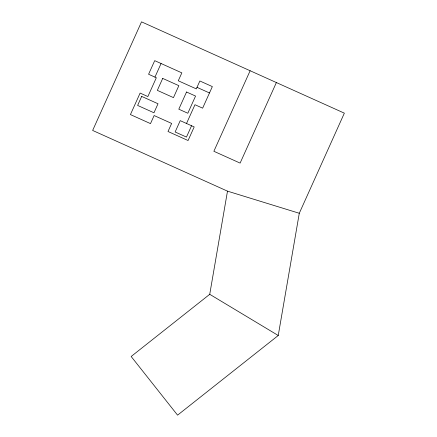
<?xml version="1.0" encoding="UTF-8"?>
<svg xmlns="http://www.w3.org/2000/svg" width="437" height="437" viewBox="0 0 437 437"><rect width="100%" height="100%" fill="white"/><g stroke="black" fill="none" stroke-linecap="round" stroke-linejoin="round"><path stroke-width="0.66" d="M209.733 294.309L227.491 191.149L92.649 130.445L141.533 21.85L344.351 113.156L299.285 213.272L278.243 335.49L177.575 415.15L131.155 356.488L209.733 294.309L278.243 335.49M154.949 77.114L161.073 63.512M186.517 123.48L194.962 104.716L202.631 108.168L212.344 86.597L199.862 80.982L196.306 88.891L178.28 80.774L181.841 72.864L154.709 60.65L148.585 74.252L156.331 77.737L147.864 96.555L140.119 93.065L130.428 114.581L150.497 123.616L154.13 115.548L171.637 123.431L168.005 131.499L188.068 140.528L194.186 126.932L180.23 120.645L175.128 131.979L186.462 137.081L191.564 125.747M250.128 70.739L213.868 151.284L240.115 163.099L276.375 82.555M227.491 191.149L299.285 213.272M197 87.34L209.481 92.961M141.681 96.402L137.622 105.426L153.961 112.779L158.019 103.76L141.681 96.402M162.711 78.403L157.331 90.361L173.467 97.626L178.848 85.668L162.711 78.403M186.539 91.999L178.804 109.184L187.823 113.243L195.558 96.064L186.539 91.999"/></g></svg>
